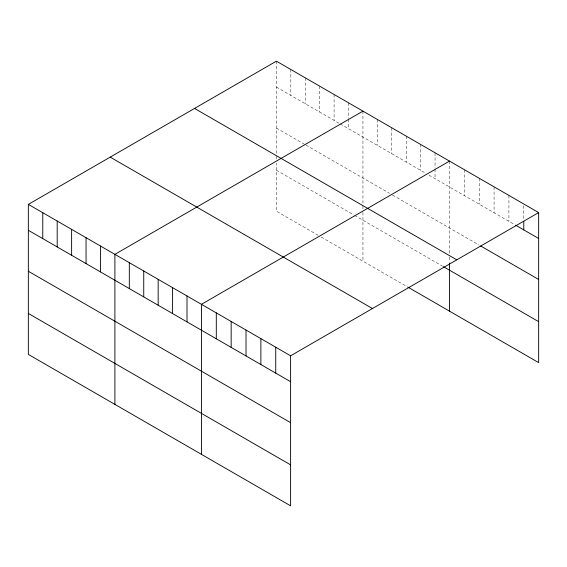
<?xml version="1.0" encoding="UTF-8"?>
<svg xmlns="http://www.w3.org/2000/svg" width="567" height="567" viewBox="0 0 567 567"><rect width="100%" height="100%" fill="white"/><g stroke="black" fill="none" stroke-linecap="round" stroke-linejoin="round"><path stroke-width="0.43" stroke-dasharray="2.83 2.13" d="M276.398 61.172L276.398 153.537M276.398 87.077L339.406 123.457M340.165 123.897L425.952 173.424M428.985 175.175L514.871 224.759M276.398 128.043L305.244 144.698M306.003 145.131L389.515 193.347M392.548 195.098L479.207 245.128M276.398 170.242L353.829 214.95M354.588 215.389L442.65 266.228M318.151 235.312L276.398 211.208L276.398 163.211M321.191 237.063L406.213 286.151M523.788 205.729L523.788 219.549M508.925 195.424L508.925 221.328M494.07 186.848L494.07 212.745M479.207 178.265L479.207 204.17M464.345 169.682L464.345 195.587M449.482 161.106L449.482 254.349M449.482 256.986L449.482 262.259M435.059 152.778L435.059 168.321M435.059 169.186L435.059 178.683M420.636 144.45L420.636 170.355M406.213 136.123L406.213 162.027M391.79 127.795L391.79 153.7M377.367 119.467L377.367 145.372M362.944 111.139L362.944 204.382M362.944 206.14L362.944 208.776M362.944 212.299L362.944 261.174M348.521 102.811L348.521 118.354M348.521 119.219L348.521 128.716M334.091 94.483L334.091 120.388M319.668 86.156L319.668 112.06M305.244 77.828L305.244 103.733M290.821 69.5L290.821 95.405M276.398 156.173L276.398 159.696"/><path stroke-width="0.85" d="M28.35 204.382L290.602 355.793L290.602 505.828L28.35 354.418L28.35 204.382L276.398 61.172L538.65 212.582L538.65 362.618L407.73 287.03M362.944 111.139L114.895 254.349L114.895 404.384M449.482 161.106L201.434 304.316L201.434 454.344M290.602 355.793L538.65 212.582M515.616 225.191L538.65 238.487M480.696 245.986L538.65 279.453M194.545 108.432L456.796 259.842M443.408 266.667L538.65 321.652M110.204 157.123L372.455 308.533M28.35 230.287L290.602 381.697M28.35 271.253L290.602 422.663M28.35 313.452L290.602 464.862M523.788 221.272L523.788 229.911M449.482 263.138L449.482 311.134M275.739 347.217L275.739 373.114M260.877 338.634L260.877 364.538M246.021 330.051L246.021 355.956M231.159 321.475L231.159 347.38M216.296 312.892L216.296 338.797M187.011 295.988L187.011 321.893M172.588 287.66L172.588 313.565M158.165 279.333L158.165 305.237M143.742 271.005L143.742 296.91M129.319 262.677L129.319 288.582M100.472 246.021L100.472 271.926M86.042 237.693L86.042 263.598M71.619 229.366L71.619 255.27M57.196 221.038L57.196 246.943M42.773 212.71L42.773 238.615"/></g></svg>
